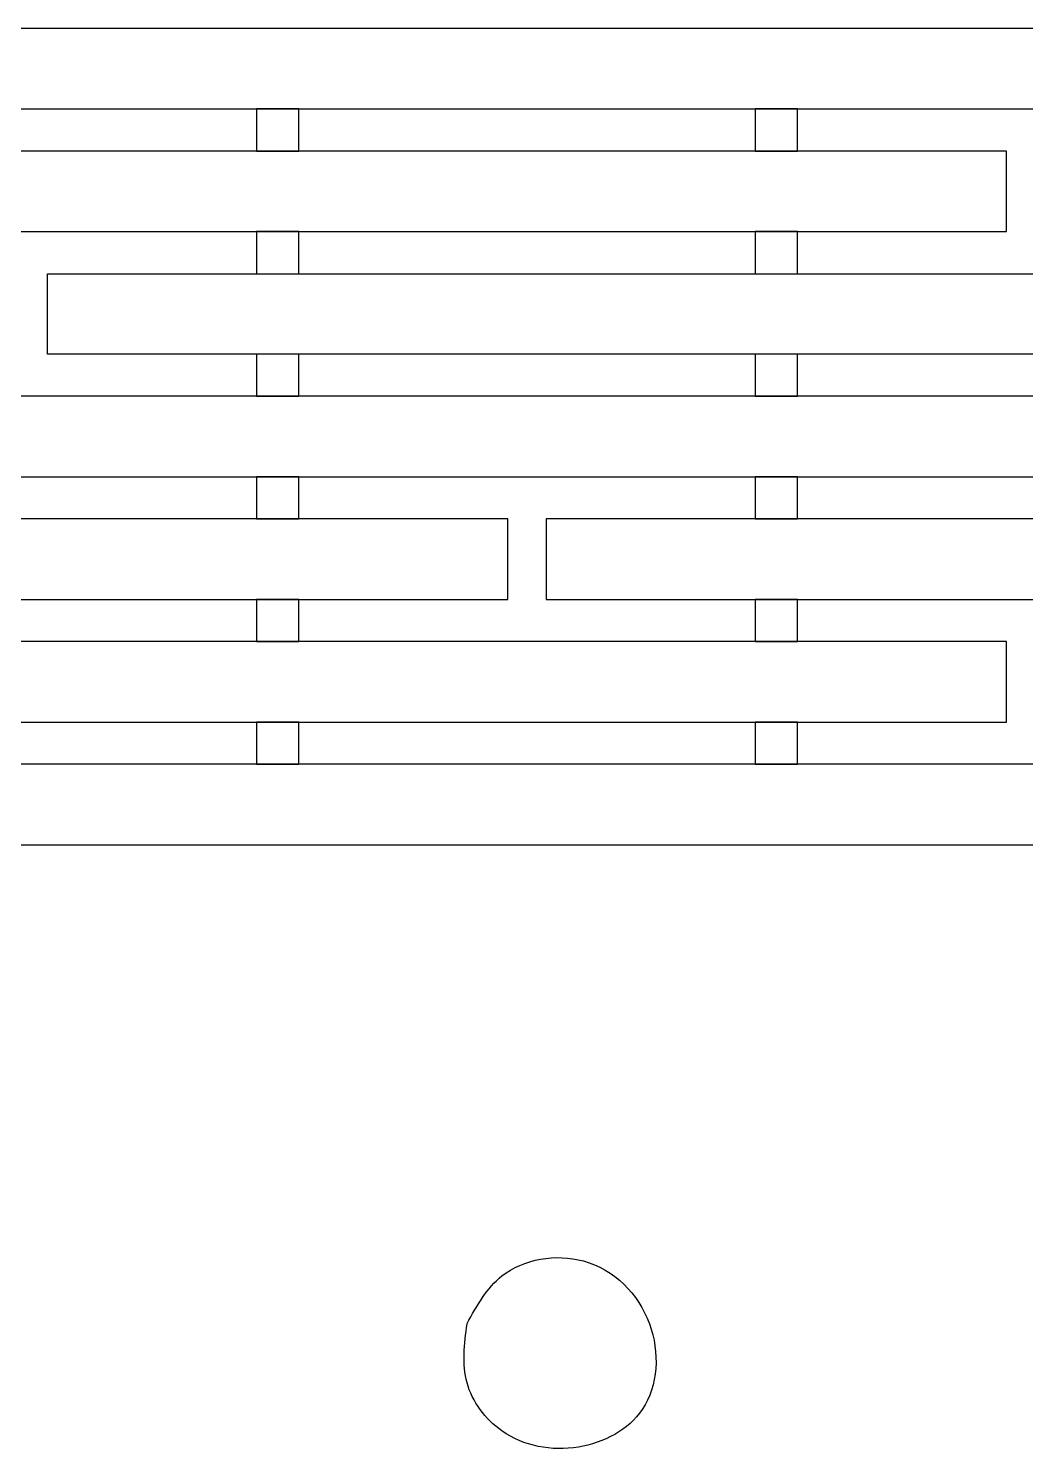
# Model space of a CAD drawing. Header units: millimetres. Extents: x 2594 to 11004, y 3085 to 9025.
# Drawn here: x 7035 to 7555, y 5773 to 6515 of the extents above; entities that cross this region are included whole.
import ezdxf

# ---------------------------------------------------------------- set-up
doc = ezdxf.new("R2010")
doc.units = ezdxf.units.MM
doc.header["$LTSCALE"] = 0.1

msp = doc.modelspace()

# ---------------------------------------------------------------- linework, layer by layer
for points in [[(5225.43, 6473.26), (8065.43, 6473.26), (8065.43, 6515.26), (5225.43, 6515.26)], [(7176.43, 6451.26), (7176.43, 6473.26), (7154.43, 6473.26), (7154.43, 6451.26)], [(7436.43, 6451.26), (7436.43, 6473.26), (7414.43, 6473.26), (7414.43, 6451.26)], [(6525.43, 6409.26), (7545.43, 6409.26), (7545.43, 6451.26), (6525.43, 6451.26)], [(7176.43, 6387.26), (7176.43, 6409.26), (7154.43, 6409.26), (7154.43, 6387.26)], [(7436.43, 6387.26), (7436.43, 6409.26), (7414.43, 6409.26), (7414.43, 6387.26)], [(7045.43, 6387.27), (8065.43, 6387.27), (8065.43, 6345.27), (7045.43, 6345.27)], [(7176.43, 6323.29), (7176.43, 6345.29), (7154.43, 6345.29), (7154.43, 6323.29)], [(7436.43, 6323.29), (7436.43, 6345.29), (7414.43, 6345.29), (7414.43, 6323.29)], [(6265.43, 6281.27), (8065.43, 6281.31), (8065.43, 6323.27), (6265.43, 6323.27)], [(7176.43, 6259.27), (7176.43, 6281.27), (7154.43, 6281.27), (7154.43, 6259.27)], [(7436.43, 6259.27), (7436.43, 6281.27), (7414.43, 6281.27), (7414.43, 6259.27)], [(5225.43, 6217.26), (7285.43, 6217.26), (7285.43, 6259.26), (5225.43, 6259.26)], [(7305.43, 6217.26), (8065.43, 6217.26), (8065.43, 6259.26), (7305.43, 6259.26)], [(7176.43, 6195.26), (7176.43, 6217.26), (7154.43, 6217.26), (7154.43, 6195.26)], [(7436.43, 6195.26), (7436.43, 6217.26), (7414.43, 6217.26), (7414.43, 6195.26)], [(6785.43, 6153.26), (7545.43, 6153.26), (7545.43, 6195.26), (6785.43, 6195.26)], [(7176.43, 6131.26), (7176.43, 6153.26), (7154.43, 6153.26), (7154.43, 6131.26)], [(7436.43, 6131.26), (7436.43, 6153.26), (7414.43, 6153.26), (7414.43, 6131.26)], [(5225.43, 6089.26), (8065.43, 6089.26), (8065.43, 6131.26), (5225.43, 6131.26)]]:
    msp.add_lwpolyline(points, close=True)
msp.add_spline([(7264.21, 5839.32), (7282.34, 5864.22), (7324.89, 5872.01), (7359.28, 5839.22), (7355.53, 5794.49), (7322.23, 5774.88), (7282.34, 5783.32), (7264.14, 5808.43), (7264.17, 5839.19)], degree=3)

doc.saveas('drawing.dxf')
